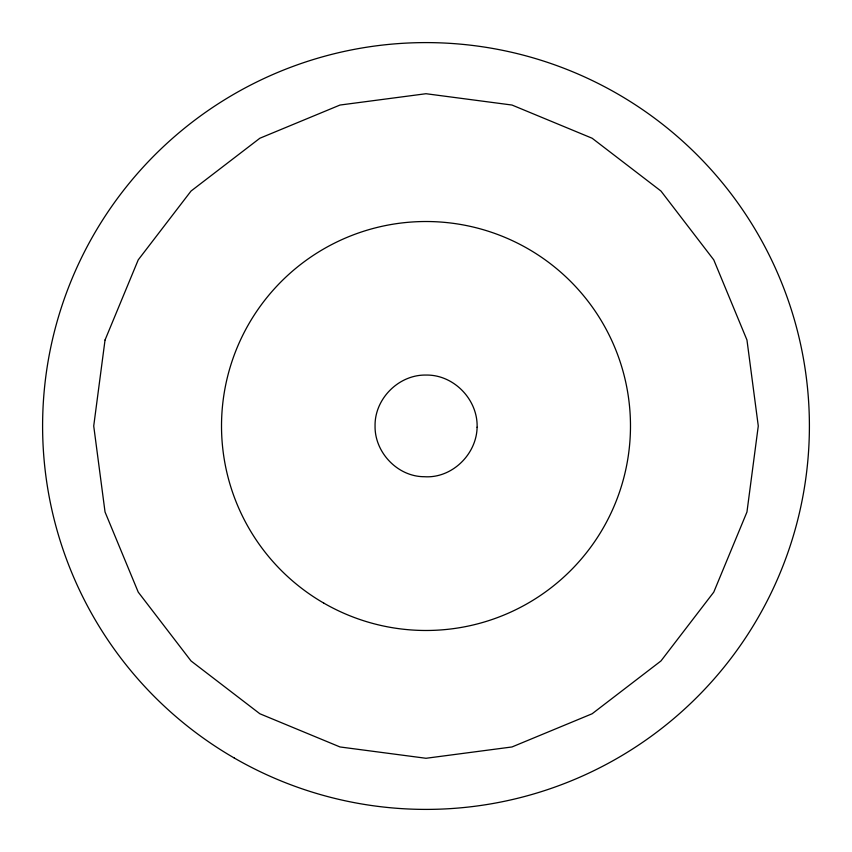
<?xml version="1.0" encoding="UTF-8"?>
<svg xmlns="http://www.w3.org/2000/svg" width="852" height="852" viewBox="0 0 852 852"><rect width="100%" height="100%" fill="white"/><g stroke="black" fill="none" stroke-linecap="round" stroke-linejoin="round"><path stroke-width="1.28" d="M477.109 427.257C476.566 454.521 451.741 478.632 424.296 476.715C397.682 476.737 374.592 452.476 375.061 426C374.539 398.779 398.768 374.539 426 375.061C453.754 374.518 477.983 399.567 477.109 427.257M105.041 340.001L93.72 426L105.041 511.999L138.237 592.14L191.04 660.96L259.86 713.763L340.001 746.959L426 758.28L511.999 746.959L592.14 713.763L660.96 660.96L713.763 592.14L746.959 511.999L758.28 426L746.959 340.001L713.763 259.86L660.96 191.04L592.14 138.237L511.999 105.041L426 93.72L340.001 105.041L259.86 138.237L191.04 191.04L138.237 259.86L105.041 340.001M234.3 758.035A383.4 383.4 0 0 0 809.4 426A383.4 383.4 0 0 0 234.3 93.965A383.4 383.4 0 0 0 234.3 758.035M323.76 603.088A204.48 204.48 0 0 0 630.48 426A204.48 204.48 0 0 0 323.76 248.912A204.48 204.48 0 0 0 323.76 603.088"/></g></svg>
